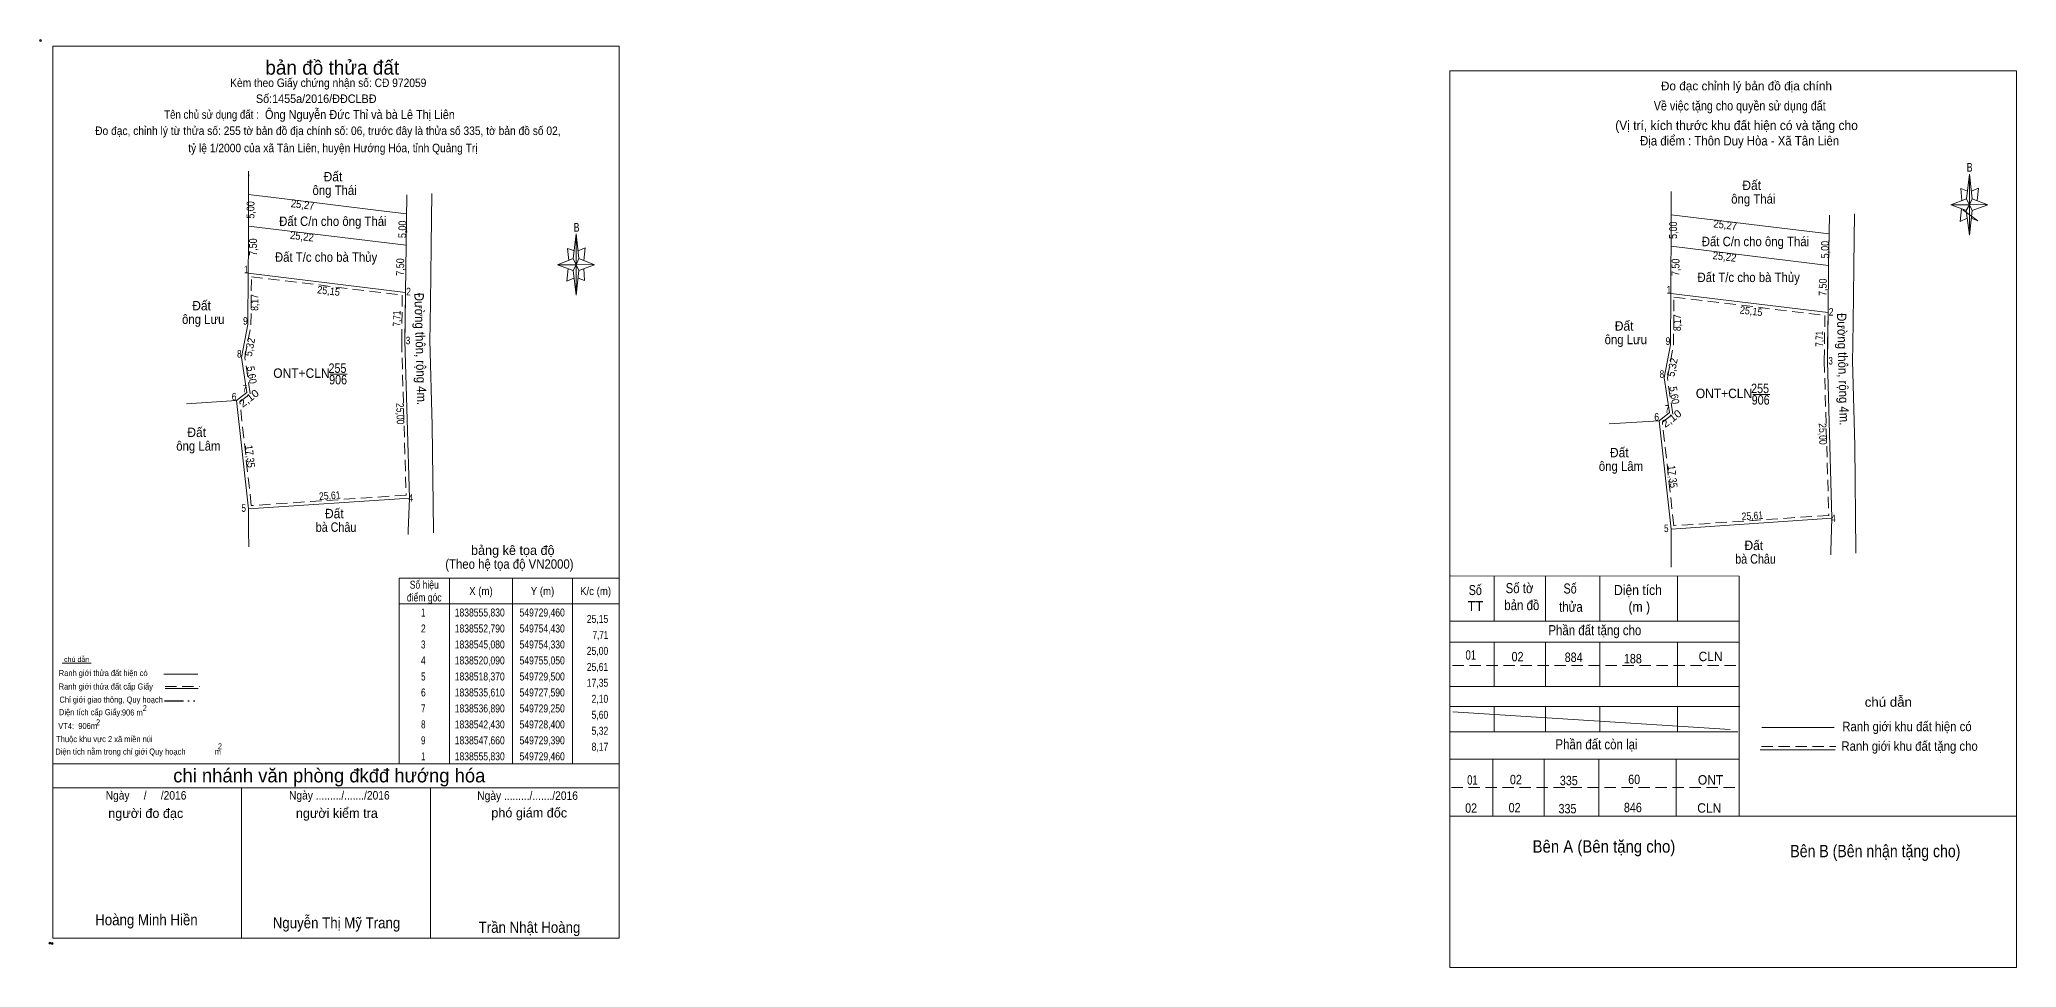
# Model space of a CAD drawing. Header units: metres. Extents: x 549224 to 550010, y 1838173 to 1838596.
# Drawn here: x 549666.4 to 549980.4, y 1838173.3 to 1838320.8 of the extents above; entities that cross this region are included whole.
import ezdxf
from ezdxf.enums import TextEntityAlignment as Align

# ---------------------------------------------------------------- set-up
doc = ezdxf.new("R2010")
doc.units = ezdxf.units.M
doc.header["$LTSCALE"] = 0.6
doc.header["$PDMODE"] = 32
doc.header["$PDSIZE"] = 0.3
for name, pattern in [('DASH_DOUBLE_DOT', [9.2, 5, -1.2, 0.3, -1.2, 0.3, -1.2]), ('DOTTED', [1.5, 0.3, -1.2]), ('MEDIUM_DASHED', [4.5, 3, -1.5])]:
    doc.linetypes.add(name, pattern=pattern)
for name, color, linetype, lineweight in [('1', 7, 'DOTTED', 13), ('10', 7, 'Continuous', 13), ('12', 7, 'Continuous', 13), ('15', 7, 'Continuous', 13), ('17', 7, 'Continuous', 13), ('18', 7, 'Continuous', 13), ('28', 7, 'Continuous', 13), ('63', 7, 'Continuous', 13)]:
    doc.layers.add(name, color=color, linetype=linetype, lineweight=lineweight)
doc.layers.add('20', color=7, linetype='Continuous')

msp = doc.modelspace()

# ---------------------------------------------------------------- linework, layer by layer
at = {"layer": '1', "linetype": 'Continuous'}
for p, q in [((549699.6, 1838293.69), (549699.61, 1838295.5)), ((549704.89, 1838295.5), (549719.83, 1838293.69)), ((549925.56, 1838290.47), (549925.57, 1838292.28)), ((549930.85, 1838292.28), (549945.79, 1838290.47))]:
    msp.add_line(p, q, dxfattribs=at)
for points in [[(549719.83, 1838293.69), (549724.7, 1838293.1), (549724.63, 1838288.1), (549699.59, 1838291.14), (549699.6, 1838293.69)], [(549699.61, 1838295.5), (549699.61, 1838296.14), (549704.89, 1838295.5)], [(549945.79, 1838290.47), (549950.66, 1838289.88), (549950.59, 1838284.88), (549925.55, 1838287.92), (549925.56, 1838290.47)], [(549925.57, 1838292.28), (549925.57, 1838292.92), (549930.85, 1838292.28)]]:
    msp.add_lwpolyline(points, dxfattribs=at)
for points in [[(549699.56, 1838283.64), (549724.53, 1838280.6), (549724.43, 1838272.89), (549725.15, 1838247.9), (549699.6, 1838246.18), (549697.69, 1838263.42), (549699.35, 1838264.7), (549698.5, 1838270.24), (549699.49, 1838275.47)], [(549925.52, 1838280.42), (549950.49, 1838277.38), (549950.39, 1838269.67), (549951.11, 1838244.68), (549925.56, 1838242.96), (549923.65, 1838260.2), (549925.31, 1838261.48), (549924.46, 1838267.02), (549925.45, 1838272.25)]]:
    msp.add_lwpolyline(points, close=True, dxfattribs=at)
at = {"layer": '1', "linetype": 'MEDIUM_DASHED'}
for points in [[(549700.06, 1838283.08), (549724.02, 1838280.16), (549723.93, 1838272.89), (549724.64, 1838248.37), (549700.04, 1838246.71), (549698.22, 1838263.2), (549699.89, 1838264.48), (549699.01, 1838270.23), (549699.99, 1838275.42)], [(549926.02, 1838279.86), (549949.98, 1838276.94), (549949.89, 1838269.67), (549950.6, 1838245.15), (549926, 1838243.49), (549924.18, 1838259.98), (549925.85, 1838261.26), (549924.97, 1838267.01), (549925.95, 1838272.2)]]:
    msp.add_lwpolyline(points, close=True, dxfattribs=at)
at = {"layer": '10'}
for p, q in [((549699.61, 1838296.68), (549699.62, 1838299.87)), ((549699.61, 1838296.14), (549699.61, 1838296.68)), ((549699.63, 1838299.06), (549699.63, 1838299.27)), ((549925.57, 1838293.46), (549925.58, 1838296.65)), ((549925.57, 1838292.92), (549925.57, 1838293.46)), ((549925.59, 1838295.84), (549925.59, 1838296.05)), ((549699.6, 1838246.18), (549697.69, 1838263.42)), ((549925.56, 1838242.96), (549923.65, 1838260.2)), ((549699.6, 1838246.18), (549699.62, 1838242.7)), ((549925.56, 1838242.96), (549925.58, 1838239.48)), ((549699.62, 1838242.7), (549699.63, 1838240.12)), ((549925.58, 1838239.48), (549925.59, 1838236.9))]:
    msp.add_line(p, q, dxfattribs=at)
at = {"layer": '12'}
msp.add_line((549890.42, 1838173.27), (549980.42, 1838173.27), dxfattribs=at)
at = {"layer": '15'}
for p, q in [((549712.56, 1838267.6), (549715.29, 1838267.6)), ((549697.69, 1838263.42), (549689.75, 1838262.9)), ((549938.52, 1838264.38), (549941.25, 1838264.38)), ((549923.65, 1838260.2), (549915.71, 1838259.68)), ((549890.91, 1838213.94), (549934.92, 1838211.1))]:
    msp.add_line(p, q, dxfattribs=at)
at = {"layer": '17'}
for p, q in [((549890.42, 1838173.27), (549890.42, 1838315.82)), ((549972.48, 1838295.49), (549972.94, 1838299.39)), ((549972.64, 1838296.69), (549971.58, 1838297.09)), ((549972.48, 1838293.59), (549969.98, 1838294.49)), ((549971.9, 1838293.71), (549974.28, 1838291.99)), ((549973.38, 1838293.59), (549972.94, 1838289.69)), ((549973.38, 1838295.49), (549975.88, 1838294.49)), ((549971.48, 1838291.89), (549972.58, 1838292.39)), ((549974.28, 1838291.99), (549973.24, 1838292.39)), ((549936.36, 1838235.48), (549890.5, 1838235.51)), ((549897.46, 1838235.48), (549897.46, 1838228.34)), ((549905.6, 1838235.48), (549905.6, 1838228.34)), ((549914.26, 1838235.48), (549914.26, 1838228.34)), ((549926.56, 1838235.48), (549926.56, 1838228.34)), ((549936.36, 1838235.48), (549936.36, 1838197.32)), ((549890.42, 1838228.34), (549936.36, 1838228.34)), ((549890.42, 1838225), (549936.36, 1838225)), ((549897.46, 1838225), (549897.46, 1838217.92)), ((549905.6, 1838225), (549905.6, 1838217.92)), ((549914.26, 1838225), (549914.26, 1838217.92)), ((549926.56, 1838225), (549926.56, 1838217.92)), ((549890.5, 1838217.92), (549936.3, 1838217.92)), ((549890.42, 1838214.74), (549936.46, 1838214.74)), ((549897.46, 1838214.74), (549897.46, 1838210.75)), ((549905.6, 1838214.74), (549905.6, 1838210.75)), ((549914.26, 1838214.74), (549914.26, 1838210.75)), ((549926.56, 1838214.74), (549926.56, 1838210.75)), ((549939.96, 1838211.42), (549951.46, 1838211.42)), ((549890.34, 1838210.75), (549936.14, 1838210.75)), ((549890.42, 1838206.37), (549936.36, 1838206.37)), ((549897.26, 1838206.37), (549897.26, 1838197.32)), ((549905.4, 1838206.37), (549905.4, 1838197.32)), ((549914.06, 1838206.37), (549914.06, 1838197.32)), ((549926.36, 1838206.37), (549926.36, 1838197.32)), ((549939.7, 1838207.88), (549951.6, 1838207.88)), ((549890.42, 1838197.32), (549980.42, 1838197.32))]:
    msp.add_line(p, q, dxfattribs=at)
at = {"layer": '17', "linetype": 'MEDIUM_DASHED'}
for p, q in [((549890.86, 1838221.28), (549936.42, 1838221.28)), ((549939.94, 1838208.38), (549951.74, 1838208.38)), ((549890.68, 1838201.89), (549936.36, 1838201.89))]:
    msp.add_line(p, q, dxfattribs=at)
at = {"layer": '17'}
for points in [[(549890.42, 1838315.82), (549980.42, 1838315.82), (549980.42, 1838173.27)], [(549973.28, 1838296.69), (549974.38, 1838297.19), (549974.18, 1838295.19)], [(549972.94, 1838294.49), (549972.48, 1838295.49), (549969.98, 1838294.49)], [(549972.94, 1838294.49), (549973.38, 1838293.59), (549975.88, 1838294.49)]]:
    msp.add_lwpolyline(points, dxfattribs=at)
for points in [[(549972.94, 1838299.39), (549973.38, 1838295.49), (549972.94, 1838294.49)], [(549972.94, 1838294.49), (549969.98, 1838294.49), (549972.48, 1838295.49), (549973.38, 1838293.59), (549975.88, 1838294.49), (549972.94, 1838294.59)], [(549972.94, 1838294.49), (549972.94, 1838289.69), (549972.44, 1838293.59)]]:
    msp.add_lwpolyline(points, close=True, dxfattribs=at)
at = {"layer": '18'}
for p, q in [((549728.63, 1838288.1), (549728.74, 1838296.32)), ((549699.61, 1838296.14), (549704.89, 1838295.5)), ((549699.61, 1838296.14), (549699.61, 1838295.5)), ((549954.59, 1838284.88), (549954.7, 1838293.1)), ((549925.57, 1838292.92), (549930.85, 1838292.28)), ((549925.57, 1838292.92), (549925.57, 1838292.28)), ((549724.53, 1838280.6), (549724.63, 1838288.1)), ((549728.56, 1838283.1), (549728.63, 1838288.1)), ((549699.56, 1838283.1), (549699.56, 1838283.64)), ((549950.49, 1838277.38), (549950.59, 1838284.88)), ((549954.52, 1838279.88), (549954.59, 1838284.88)), ((549925.52, 1838279.88), (549925.52, 1838280.42)), ((549698.5, 1838270.24), (549699.49, 1838275.47)), ((549924.46, 1838267.02), (549925.45, 1838272.25)), ((549699.6, 1838246.18), (549725.15, 1838247.9)), ((549725.15, 1838247.9), (549724.98, 1838242.7)), ((549925.56, 1838242.96), (549951.11, 1838244.68)), ((549951.11, 1838244.68), (549950.94, 1838239.48)), ((549724.98, 1838242.7), (549724.96, 1838242.11)), ((549728.97, 1838242.37), (549728.97, 1838242.7)), ((549950.94, 1838239.48), (549950.92, 1838238.89)), ((549954.93, 1838239.15), (549954.93, 1838239.48))]:
    msp.add_line(p, q, dxfattribs=at)
for points in [[(549699.59, 1838291.14), (549724.63, 1838288.1), (549724.74, 1838296.12)], [(549699.61, 1838295.5), (549699.6, 1838293.69), (549699.59, 1838291.14)], [(549704.89, 1838295.5), (549719.83, 1838293.69), (549724.7, 1838293.1)], [(549699.59, 1838291.14), (549699.58, 1838288.1), (549699.56, 1838283.64)], [(549925.55, 1838287.92), (549950.59, 1838284.88), (549950.7, 1838292.9)], [(549925.57, 1838292.28), (549925.56, 1838290.47), (549925.55, 1838287.92)], [(549930.85, 1838292.28), (549945.79, 1838290.47), (549950.66, 1838289.88)], [(549925.55, 1838287.92), (549925.54, 1838284.88), (549925.52, 1838280.42)], [(549724.43, 1838272.89), (549724.46, 1838275.47), (549724.53, 1838280.6)], [(549728.43, 1838272.94), (549728.46, 1838275.47), (549728.56, 1838283.1)], [(549950.39, 1838269.67), (549950.42, 1838272.25), (549950.49, 1838277.38)], [(549954.39, 1838269.72), (549954.42, 1838272.25), (549954.52, 1838279.88)], [(549728.97, 1838242.7), (549728.77, 1838259.44), (549728.43, 1838272.99)], [(549954.93, 1838239.48), (549954.73, 1838256.22), (549954.39, 1838269.77)]]:
    msp.add_lwpolyline(points, dxfattribs=at)
at = {"layer": '28'}
for p, q in [((549751.16, 1838285.98), (549751.66, 1838289.88)), ((549751.16, 1838284.08), (549748.66, 1838284.98)), ((549752.06, 1838284.08), (549751.66, 1838280.18)), ((549752.06, 1838285.98), (549754.56, 1838284.98)), ((549752.86, 1838284.38), (549752.96, 1838282.48)), ((549752.96, 1838282.48), (549751.96, 1838282.88)), ((549670.01, 1838221.65), (549674.61, 1838221.65)), ((549686.16, 1838219.88), (549691.54, 1838219.88)), ((549686.36, 1838217.64), (549691.62, 1838217.64)), ((549668.5, 1838205.64), (549758.5, 1838205.64)), ((549668.5, 1838201.84), (549758.3, 1838201.84)), ((549668.5, 1838201.84), (549758.3, 1838201.84)), ((549668.5, 1838201.84), (549758.3, 1838201.84)), ((549698.5, 1838177.94), (549698.5, 1838201.84)), ((549728.5, 1838177.94), (549728.5, 1838201.84))]:
    msp.add_line(p, q, dxfattribs=at)
at = {"layer": '28', "linetype": 'MEDIUM_DASHED'}
msp.add_line((549686.36, 1838217.96), (549691.8, 1838217.96), dxfattribs=at)
at = {"layer": '28', "linetype": 'DASH_DOUBLE_DOT', "lineweight": 25}
msp.add_line((549686.26, 1838215.67), (549691.5, 1838215.67), dxfattribs=at)
at = {"layer": '28'}
for points in [[(549668.5, 1838319.74), (549758.5, 1838319.74), (549758.5, 1838177.94), (549668.5, 1838177.94)], [(549751.66, 1838289.88), (549752.06, 1838285.98), (549751.66, 1838284.98)], [(549751.66, 1838284.98), (549748.66, 1838284.98), (549751.16, 1838285.98), (549752.06, 1838284.08), (549754.56, 1838284.98), (549751.66, 1838285.08)], [(549751.66, 1838284.98), (549751.66, 1838280.18), (549751.16, 1838284.08)]]:
    msp.add_lwpolyline(points, close=True, dxfattribs=at)
for points in [[(549751.36, 1838287.18), (549750.26, 1838287.58), (549750.46, 1838285.68)], [(549751.96, 1838287.18), (549753.06, 1838287.68), (549752.86, 1838285.68)], [(549751.66, 1838284.98), (549751.16, 1838285.98), (549748.66, 1838284.98)], [(549750.36, 1838284.38), (549750.16, 1838282.38), (549751.26, 1838282.88)], [(549751.66, 1838284.98), (549752.06, 1838284.08), (549754.56, 1838284.98)], [(549758.5, 1838177.94), (549668.5, 1838177.94), (549668.5, 1838201.84)]]:
    msp.add_lwpolyline(points, dxfattribs=at)
for p in [(549666.56, 1838320.65), (549668.04, 1838177.16), (549668.44, 1838177.1)]:
    msp.add_point(p, dxfattribs=at)
at = {"layer": '63'}
for p, q in [((549971.58, 1838297.09), (549971.74, 1838295.19)), ((549971.68, 1838293.89), (549971.48, 1838291.89)), ((549731.52, 1838235.14), (549731.52, 1838205.67)), ((549741.53, 1838235.14), (549741.53, 1838205.67)), ((549751.06, 1838235.14), (549751.06, 1838205.67)), ((549723.52, 1838231.08), (549758.5, 1838231.08))]:
    msp.add_line(p, q, dxfattribs=at)
msp.add_lwpolyline([(549723.52, 1838235.14), (549758.5, 1838235.14), (549758.5, 1838205.67), (549723.52, 1838205.67)], close=True, dxfattribs=at)

# ---------------------------------------------------------------- texts
at = {"layer": '1'}
for s, width, p in [('ONT+CLN', 0.95, (549708.005, 1838267.01)), ('255', 0.85, (549713.735, 1838267.8)), ('906', 0.85, (549713.83, 1838265.97)), ('ONT+CLN', 0.95, (549933.965, 1838263.79)), ('255', 0.85, (549939.695, 1838264.58)), ('906', 0.85, (549939.79, 1838262.75))]:
    msp.add_text(s, height=1.5, dxfattribs=dict(at, width=width)).set_placement(p, align=Align.CENTER)
at = {"layer": '15', "width": 0.9}
for s, p in [('Đất C/n cho ông Thái', (549713.005, 1838291.16)), ('Đất T/c cho bà Thủy', (549711.925, 1838285.46)), ('Đất C/n cho ông Thái', (549938.965, 1838287.94)), ('Đất T/c cho bà Thủy', (549937.885, 1838282.24))]:
    msp.add_text(s, height=1.5, dxfattribs=at).set_placement(p, align=Align.CENTER)
for p in [(549726.1666, 1838271.5838), (549952.1266, 1838268.3638)]:
    msp.add_text('Đường thôn, rộng 4m.', height=1.5, rotation=271.435, dxfattribs=at).set_placement(p, align=Align.CENTER)
at = {"layer": '17'}
msp.add_text('Đo đạc chỉnh lý bản đồ địa chính', height=1.4, dxfattribs=at).set_placement((549937.53, 1838312.72), align=Align.CENTER)
for s, height, width, p in [('Về việc tặng cho quyền sử dụng đất', 1.5, 0.85, (549936.465, 1838309.52)), ('B', 1.378, 0.75, (549972.99, 1838299.79)), ('Số', 1.6, 0.8, (549894.46, 1838232.48)), ('Số tờ', 1.6, 0.85, (549901.49, 1838232.78)), ('TT', 1.6, 0.95, (549894.49, 1838229.92)), ('bản đồ', 1.6, 0.85, (549901.85, 1838230.08)), ('thửa', 1.6, 0.85, (549909.655, 1838229.82)), ('(m )', 1.6, 0.9, (549920.515, 1838229.82)), ('Phần đất tặng cho', 1.6, 0.85, (549913.45, 1838226.1)), ('01', 1.5, 0.75, (549893.745, 1838222.2)), ('02', 1.5, 0.85, (549901.175, 1838221.94)), ('884', 1.5, 0.85, (549910.085, 1838221.84)), ('188', 1.5, 0.85, (549919.49, 1838221.62)), ('CLN', 1.5, 0.95, (549931.83, 1838221.97)), ('chú dẫn', 1.5, 1.05, (549960.07, 1838214.72)), ('Ranh giới khu đất hiện có ', 1.5, 0.9, (549963.275, 1838210.84)), ('Phần đất còn lại', 1.6, 0.85, (549913.71, 1838207.95)), ('Ranh giới khu đất tặng cho', 1.5, 0.9, (549963.445, 1838207.72)), ('01', 1.5, 0.75, (549894.005, 1838202.34)), ('02', 1.5, 0.85, (549900.915, 1838202.4)), ('335', 1.5, 0.85, (549909.315, 1838202.24)), ('60', 1.5, 0.85, (549919.7, 1838202.43)), ('ONT', 1.5, 0.95, (549931.83, 1838202.35)), ('02', 1.5, 0.85, (549893.795, 1838197.87)), ('02', 1.5, 0.85, (549900.705, 1838197.93)), ('335', 1.5, 0.85, (549909.105, 1838197.77)), ('846', 1.5, 0.85, (549919.49, 1838197.96)), ('CLN', 1.5, 0.95, (549931.62, 1838197.88)), ('Bên A (Bên tặng cho)', 1.97, 0.9, (549914.895, 1838191.53)), ('Bên B (Bên nhận tặng cho)', 1.97, 0.85, (549958.01, 1838190.8))]:
    msp.add_text(s, height=height, dxfattribs=dict(at, width=width)).set_placement(p, align=Align.CENTER)
at = {"layer": '17', "width": 0.95}
msp.add_text('(Vị trí, kích thước khu đất hiện có và tặng cho', height=1.5, dxfattribs=at).set_placement((549916.69, 1838306.4))
at = {"layer": '20', "width": 0.9}
msp.add_text('Địa điểm : Thôn Duy Hòa - Xã Tân Liên', height=1.5, dxfattribs=at).set_placement((549936.44, 1838303.95), align=Align.CENTER)
at = {"layer": '28'}
for s, height, p in [('bản đồ thửa đất', 2.25, (549712.905, 1838315.21)), ('bảng kê tọa độ', 1.5, (549741.58, 1838238.86)), ('chi nhánh văn phòng đkđđ hướng hóa', 2.187, (549712.435, 1838202.7)), ('người đo đạc', 1.5, (549683.285, 1838197.04)), ('người kiểm tra', 1.5, (549713.635, 1838197.06)), ('phó giám đốc', 1.5, (549744.19, 1838197.12))]:
    msp.add_text(s, height=height, dxfattribs=at).set_placement(p, align=Align.CENTER)
for s, height, width, p in [('Kèm theo Giấy chứng nhận số: CĐ 972059', 1.35, 0.9, (549712.27, 1838313.24)), ('Số:1455a/2016/ĐĐCLBĐ', 1.35, 0.95, (549710.36, 1838310.71)), ('Tên chủ sử dụng đất :', 1.35, 0.85, (549693.715, 1838308.2)), ('Đo đạc, chỉnh lý từ thửa số: 255 tờ bản đồ địa chính số: 06, trước đây là thửa số 335, tờ bản đồ số 02,', 1.35, 0.9, (549712.21, 1838305.62)), (' tỷ lệ 1/2000 của xã Tân Liên, huyện Hướng Hóa, tỉnh Quảng Trị', 1.35, 0.9, (549712.78, 1838302.88)), ('B', 1.378, 0.75, (549751.71, 1838290.24)), ('(Theo hệ tọa độ VN2000)', 1.5, 0.9, (549741.04, 1838236.66)), ('chú dẫn', 0.8, 1.05, (549672.31, 1838221.85)), ('Ranh giới thửa đất cấp Giấy', 0.96, 0.9, (549676.94, 1838217.46)), ('Ranh giới thửa đất hiện có ', 0.96, 0.9, (549676.685, 1838219.6)), ('Chỉ giới giao thông, Quy hoạch', 0.96, 0.9, (549677.79, 1838215.38)), ('2', 0.96, 0.8, (549683.13, 1838214.04)), ('2', 0.96, 0.8, (549683.13, 1838214.04)), (' VT4:  906m ', 0.96, 0.9, (549672.465, 1838211.19)), ('Diện tích cấp Giấy: ', 0.96, 0.9, (549674.695, 1838213.38)), ('2', 0.96, 0.8, (549675.71, 1838211.77)), ('906 m ', 0.96, 0.85, (549681.31, 1838213.33)), ('Thuộc khu vực 2 xã miền núi', 0.96, 0.9, (549676.715, 1838209.1)), ('Diện tích nằm trong chỉ giới Quy hoạch              m', 0.96, 0.9, (549682.075, 1838207.12)), ('2', 0.96, 0.8, (549695.06, 1838207.96)), ('Ngày     /     /2016', 1.35, 0.9, (549683.325, 1838199.96)), ('Ngày ........./......./2016', 1.35, 0.9, (549714.03, 1838199.97)), ('Ngày ........./......./2016', 1.35, 0.9, (549743.93, 1838199.92)), ('Hoàng Minh Hiền', 1.75, 0.9, (549683.39, 1838179.99)), ('Nguyễn Thị Mỹ Trang', 1.75, 0.9, (549713.58, 1838179.5)), ('Trần Nhật Hoàng', 1.75, 0.9, (549744.235, 1838178.78))]:
    msp.add_text(s, height=height, dxfattribs=dict(at, width=width)).set_placement(p, align=Align.CENTER)
at = {"layer": '28', "width": 0.9}
msp.add_text('Ông Nguyễn Đức Thỉ và bà Lê Thị Liên', height=1.44, dxfattribs=at).set_placement((549702.22, 1838308.15))
at = {"layer": '63'}
for s, height, width, p in [('Đất ', 1.5, 0.95, (549713.28, 1838298.25)), ('ông Thái', 1.5, 0.9, (549713.275, 1838296.09)), ('ông Thái', 1.5, 0.9, (549938.625, 1838294.71)), ('Đất ', 1.5, 0.95, (549938.63, 1838296.87)), ('Đất ', 1.5, 0.95, (549692.41, 1838277.74)), ('ông Lưu', 1.5, 0.9, (549692.41, 1838275.58)), ('Đất ', 1.5, 0.95, (549918.37, 1838274.52)), ('ông Lưu', 1.5, 0.9, (549918.37, 1838272.36)), ('Đất ', 1.5, 0.95, (549691.64, 1838257.6)), ('ông Lâm', 1.5, 0.9, (549691.64, 1838255.44)), ('Đất ', 1.5, 0.95, (549917.6, 1838254.38)), ('ông Lâm', 1.5, 0.9, (549917.6, 1838252.22)), ('Đất ', 1.5, 0.95, (549713.5, 1838244.69)), ('bà Châu', 1.5, 0.85, (549713.505, 1838242.53)), ('Đất ', 1.5, 0.95, (549938.97, 1838239.63)), ('bà Châu', 1.5, 0.85, (549938.975, 1838237.47)), ('Số hiệu', 1.271, 0.8, (549727.52, 1838233.49)), ('X (m)', 1.271, 0.9, (549736.52, 1838232.48)), ('Y (m)', 1.271, 0.9, (549746.3, 1838232.48)), ('K/c (m)', 1.271, 0.9, (549754.73, 1838232.48)), ('Số', 1.6, 0.8, (549909.52, 1838232.72)), ('Diện tích', 1.6, 0.9, (549920.3, 1838232.48)), ('điểm góc', 1.271, 0.8, (549727.515, 1838231.46)), (' 1', 1.271, 0.7, (549727.185, 1838229.07)), ('1838555,830', 1.271, 0.8, (549736.33, 1838229.07)), ('549729,460', 1.271, 0.8, (549746.25, 1838229.07)), (' 2', 1.271, 0.8, (549727.185, 1838226.53)), ('1838552,790', 1.271, 0.8, (549736.33, 1838226.53)), ('549754,430', 1.271, 0.8, (549746.25, 1838226.53)), (' 3', 1.271, 0.75, (549727.18, 1838223.99)), ('1838545,080', 1.271, 0.8, (549736.33, 1838223.99)), ('549754,330', 1.271, 0.8, (549746.25, 1838223.99)), (' 4', 1.271, 0.8, (549727.18, 1838221.45)), ('1838520,090', 1.271, 0.8, (549736.33, 1838221.45)), ('549755,050', 1.271, 0.8, (549746.25, 1838221.45)), (' 5', 1.271, 0.75, (549727.19, 1838218.9)), ('1838518,370', 1.271, 0.8, (549736.33, 1838218.9)), ('549729,500', 1.271, 0.8, (549746.25, 1838218.9)), (' 6', 1.271, 0.8, (549727.185, 1838216.36)), (' 7', 1.271, 0.75, (549727.19, 1838213.82)), ('1838535,610', 1.271, 0.8, (549736.33, 1838216.36)), ('1838536,890', 1.271, 0.8, (549736.33, 1838213.82)), ('549727,590', 1.271, 0.8, (549746.25, 1838216.36)), ('549729,250', 1.271, 0.8, (549746.25, 1838213.82)), (' 8', 1.271, 0.75, (549727.19, 1838211.28)), ('1838542,430', 1.271, 0.8, (549736.33, 1838211.28)), ('549728,400', 1.271, 0.8, (549746.25, 1838211.28)), (' 9', 1.271, 0.75, (549727.18, 1838208.75)), ('1838547,660', 1.271, 0.8, (549736.33, 1838208.75)), ('549729,390', 1.271, 0.8, (549746.25, 1838208.75)), (' 1', 1.271, 0.7, (549727.185, 1838206.21)), ('1838555,830', 1.271, 0.8, (549736.33, 1838206.21)), ('549729,460', 1.271, 0.8, (549746.25, 1838206.21))]:
    msp.add_text(s, height=height, dxfattribs=dict(at, width=width)).set_placement(p, align=Align.CENTER)
for s, height, rotation, width, p in [('5,00', 1.25, 89.771, 0.85, (549700.5456, 1838293.6975)), ('25,27', 1.25, 353.091, 0.9, (549708.1298, 1838293.9359)), ('25,22', 1.25, 353.078, 0.9, (549708.0197, 1838288.893)), ('5,00', 1.25, 89.198, 0.85, (549724.6598, 1838290.6113)), ('5,00', 1.25, 89.771, 0.85, (549926.5056, 1838290.4775)), ('25,27', 1.25, 353.091, 0.9, (549934.0898, 1838290.7159)), ('7,50', 1.25, 89.771, 0.85, (549700.9356, 1838287.7975)), ('25,22', 1.25, 353.078, 0.9, (549933.9797, 1838285.673)), ('5,00', 1.25, 89.198, 0.85, (549950.6198, 1838287.3913)), ('7,50', 1.25, 89.236, 0.85, (549724.3188, 1838284.6217)), ('7,50', 1.25, 89.771, 0.85, (549926.8956, 1838284.5775)), ('25,15', 1.2, 353.059, 0.9, (549712.2525, 1838280.243)), ('7,50', 1.25, 89.236, 0.85, (549950.2788, 1838281.4017)), ('8,17', 1.2, 89.509, 0.85, (549701.1614, 1838278.9849)), ('7,71', 1.2, 89.257, 0.8, (549723.7368, 1838276.4322)), ('25,15', 1.2, 353.059, 0.9, (549938.2125, 1838277.023)), ('8,17', 1.2, 89.509, 0.85, (549927.1214, 1838275.7649)), ('7,71', 1.2, 89.257, 0.8, (549949.6968, 1838273.2122)), ('5,32', 1.2, 79.281, 0.95, (549700.3913, 1838271.7934)), ('5,60', 1.2, 278.723, 0.9, (549699.5385, 1838267.376)), ('5,32', 1.2, 79.281, 0.95, (549926.3513, 1838268.5734)), ('2,10', 1.2, 37.635, 1.1, (549700.0336, 1838263.2854)), ('5,60', 1.2, 278.723, 0.9, (549925.4985, 1838264.156)), ('25,00', 1.2, 271.65, 0.85, (549723.1108, 1838261.2973)), ('2,10', 1.2, 37.635, 1.1, (549925.9936, 1838260.0654)), ('25,00', 1.2, 271.65, 0.85, (549949.0708, 1838258.0773)), ('17,35', 1.2, 276.322, 0.9, (549699.2465, 1838254.4661)), ('17,35', 1.2, 276.322, 0.9, (549925.2065, 1838251.2461)), ('25,61', 1.2, 3.851, 0.85, (549712.5497, 1838247.7058)), ('25,61', 1.2, 3.851, 0.85, (549938.5047, 1838244.4854))]:
    msp.add_text(s, height=height, rotation=rotation, dxfattribs=dict(at, width=width)).set_placement(p, align=Align.CENTER)
for s, height, width, p in [(' 1', 1.2, 0.75, (549699.56, 1838283.64)), (' 2', 1.2, 0.85, (549725.4, 1838280.13)), (' 1', 1.2, 0.75, (549925.52, 1838280.42)), (' 2', 1.2, 0.85, (549951.36, 1838276.91)), (' 9', 1.2, 0.85, (549699.49, 1838275.47)), (' 8', 1.2, 0.8, (549698.5, 1838270.24)), (' 3', 1.2, 0.8, (549725.3, 1838272.35)), (' 9', 1.2, 0.85, (549925.45, 1838272.25)), (' 8', 1.2, 0.8, (549924.46, 1838267.02)), (' 3', 1.2, 0.8, (549951.26, 1838269.13)), (' 7', 1.2, 0.8, (549699.35, 1838264.7)), (' 6', 1.2, 0.85, (549697.69, 1838263.42)), (' 7', 1.2, 0.8, (549925.31, 1838261.48)), (' 6', 1.2, 0.85, (549923.65, 1838260.2)), (' 5', 1.2, 0.8, (549699.2, 1838245.71)), (' 4', 1.2, 0.85, (549725.75, 1838247.3)), (' 5', 1.2, 0.8, (549925.16, 1838242.49)), (' 4', 1.2, 0.85, (549951.71, 1838244.08)), ('25,15', 1.271, 0.8, (549756.74, 1838228.05)), ('25,00', 1.271, 0.8, (549756.74, 1838222.97)), ('7,71', 1.271, 0.75, (549756.74, 1838225.51)), ('25,61', 1.271, 0.8, (549756.74, 1838220.42)), ('17,35', 1.271, 0.8, (549756.74, 1838217.9)), ('2,10', 1.271, 0.8, (549756.74, 1838215.35)), ('5,60', 1.271, 0.8, (549756.74, 1838212.81)), ('5,32', 1.271, 0.8, (549756.74, 1838210.27)), ('8,17', 1.271, 0.8, (549756.75, 1838207.73))]:
    msp.add_text(s, height=height, dxfattribs=dict(at, width=width)).set_placement(p, align=Align.RIGHT)

doc.saveas('drawing.dxf')
